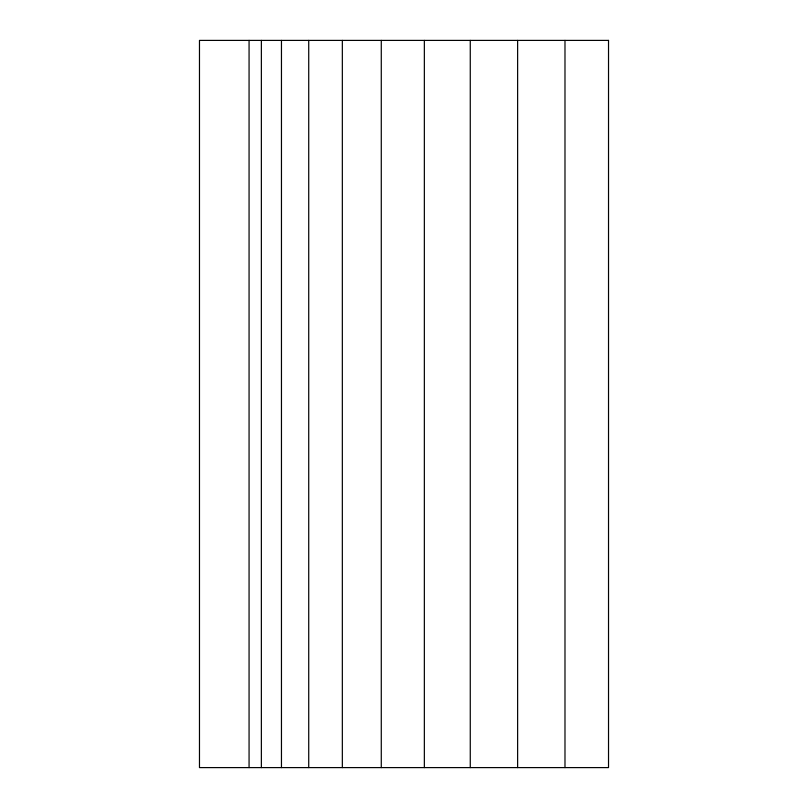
<?xml version="1.0" encoding="UTF-8"?>
<svg xmlns="http://www.w3.org/2000/svg" width="808" height="808" viewBox="0 0 808 808"><rect width="100%" height="100%" fill="white"/><g stroke="black" fill="none" stroke-linecap="round" stroke-linejoin="round"><path stroke-width="1.21" d="M564.984 40.4L564.984 767.6M517.625 40.4L517.625 767.6M470.266 40.4L470.266 767.6M424.351 40.4L424.351 767.6M381.275 40.4L381.275 767.6M342.339 40.4L342.339 767.6M308.727 40.4L308.727 767.6M281.457 40.4L281.457 767.6M261.368 40.4L261.368 767.6M249.066 40.4L249.066 767.6M608.525 40.4L199.475 40.4L199.475 767.6L608.525 767.6L608.525 40.4"/></g></svg>
